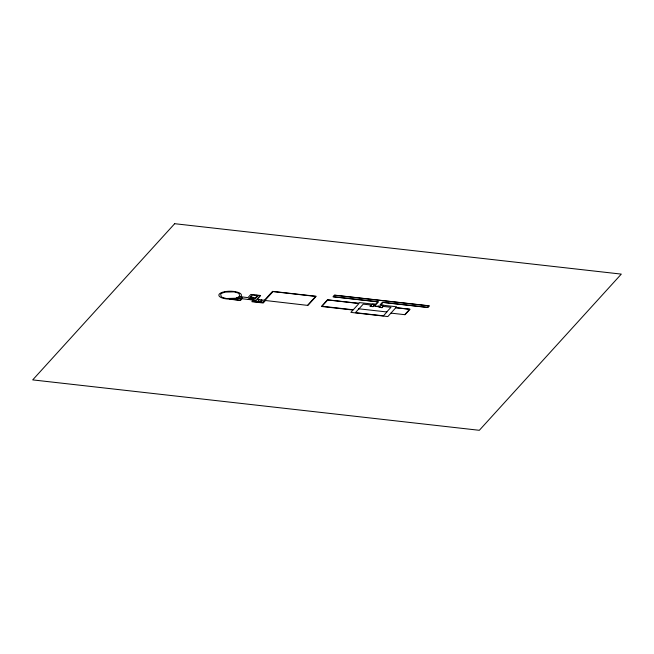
<?xml version="1.0" encoding="UTF-8"?>
<svg xmlns="http://www.w3.org/2000/svg" width="654" height="654" viewBox="0 0 654 654"><rect width="100%" height="100%" fill="white"/><g stroke="black" fill="none" stroke-linecap="round" stroke-linejoin="round"><path stroke-width="0.98" d="M257.186 299.295L260.627 295.51L250.874 294.414L247.94 297.644L240.566 296.728A11.298 3.957 0.1 0 0 233.584 291.414A11.298 3.957 0.1 0 0 219.123 294.292A11.298 3.957 0.1 0 0 228.622 299.099L240.517 300.431L242.045 298.747L253.4 300.031L251.872 301.715L263.227 302.998L265.393 300.611M259.262 299.646L257.864 301.183L261.584 301.6L262.229 300.889L260.807 300.734L261.559 299.908M264.551 300.129L272.522 291.357L316.193 296.287L307.895 305.41L264.935 300.456L272.988 291.594L315.653 296.409L307.601 305.271M359.046 308.745L363.232 304.143L371.08 305.034L369.919 306.301L373.172 306.669L374.153 305.582M375.429 305.729L374.906 306.301L377.873 306.636L378.396 306.064M379.884 306.227L378.895 307.315L382.091 307.674L383.244 306.407L390.978 307.282L386.792 311.884M404.777 314.623L409.625 309.293L395.85 307.74M395.899 307.633L410.058 309.228L405.071 314.713L390.969 313.119M174.675 223.701L32.7 379.892L479.325 430.299L621.3 274.108L174.675 223.701M241.391 298.714L240.051 300.186L229.489 299.001A10.758 3.769 0.1 0 0 236.822 298.199L241.391 298.714M242.56 297.423L241.489 298.6L236.535 298.044L238.931 297.014L242.56 297.423M249.313 298.167L248.267 299.319L256.393 300.235L255.747 300.946L253.057 300.644L252.37 301.396L262.769 302.573L264.854 300.276L256.76 299.36L260.079 295.714L255.771 295.224L255.387 295.649L257.611 295.902L254.97 298.804L249.313 298.167M252.379 294.799L250.384 296.99L255.551 297.938L257.365 295.943L252.379 294.799M250.67 297.12L249.82 298.061L252.526 298.363L253.384 297.423L250.67 297.12M327.466 299.794L321.4 306.464L353.029 310.037L350.887 312.391L387.838 316.561L396.659 306.791L385.19 305.5A28.269 9.9 0.1 0 0 380.751 304.821L382.917 302.442L427.953 307.519L429.482 305.835L334.521 295.118L332.984 296.802L377.914 301.87L375.543 304.233A36.542 12.794 0.1 0 0 370.916 303.889L359.242 302.573L358.572 303.309L327.466 299.794M327.752 299.965L322.038 306.252L353.266 309.775L358.981 303.489L327.752 299.965M334.823 295.289L333.507 296.736L378.47 301.805L376.05 304.47A24.738 8.665 0.1 0 0 372.314 304.216L370.434 306.293L372.919 306.571L373.916 305.475L375.666 305.671L375.118 306.276L380.301 306.195L379.295 307.29L381.683 307.56L383.579 305.483A27.926 9.777 0.1 0 0 380.031 304.919L382.451 302.254L427.414 307.331L428.73 305.884L334.823 295.289M358.899 308.811L355.4 312.669L383.424 315.833L386.931 311.974L358.899 308.811M239.765 296.564L235.857 298.232L226.276 298.526L221.387 297.047L220.57 293.777L224.845 292.085L234.197 291.872L238.98 293.319L239.765 296.564"/></g></svg>
